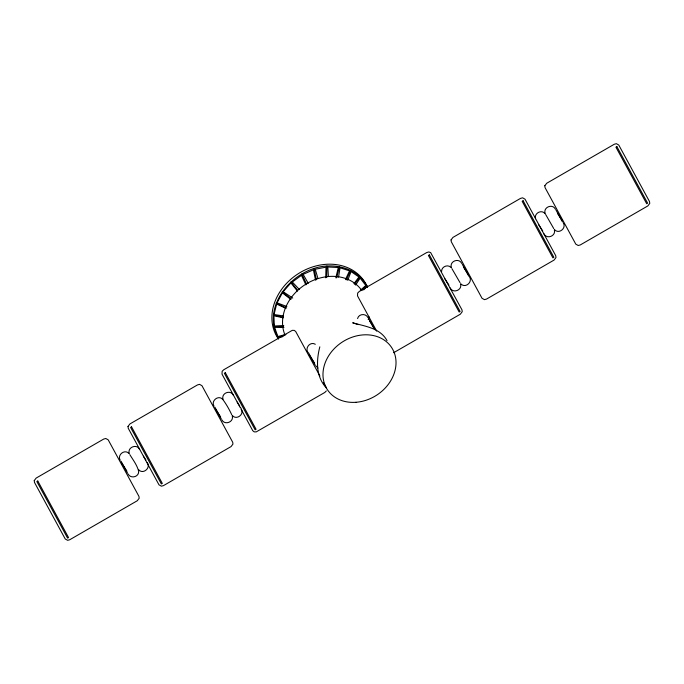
<?xml version="1.0" encoding="UTF-8"?>
<svg xmlns="http://www.w3.org/2000/svg" width="684" height="684" viewBox="0 0 684 684"><rect width="100%" height="100%" fill="white"/><g stroke="black" fill="none" stroke-linecap="round" stroke-linejoin="round"><path stroke-width="1.03" d="M325.746 277.781L325.986 267.153L315.247 269.239L317.872 278.251M326.653 277.601L326.918 266.025C343 264.947 360.793 272.078 367.607 287.451M231.688 414.615C229.2 409.297 226.216 404.03 222.685 399.294C218.393 394.634 210.706 400.892 213.998 406.082M441.59 271.531C441.3 266.76 447.746 263.921 451.012 267.453M553.775 228.627L545.644 214.451M319.821 346.822C316.222 360.759 315.811 376.551 326.251 387.794M338.537 277.123L340.059 267.812L349.541 270.864L345.514 279.371M335.818 277.824L338.306 267.504L327.841 267.008L328.371 276.421M336.699 277.866L339.418 266.623M278.662 338.811C260.065 306.466 293.282 267.675 326.918 266.025M368.214 319.573L368.941 316.615M347.694 280.312L351.072 271.591L358.92 276.994L353.927 283.672M357.578 318.556C358.715 313.691 365.846 313.187 367.949 317.564M346.198 279.876L350.747 270.266M355.62 285.125L360.117 278.106L365.803 285.476L360.331 290.349M354.449 284.313L360.126 276.721M326.345 390.923L324.806 392.462L256.209 431.903L254.166 431.852L252.755 430.681L241.161 409.365M363.649 289.93L366.581 286.895M361.443 290.409L366.923 285.527M393.651 352.705L460.315 314.212L462.222 311.716L461.991 309.861L430.663 252.61L428.842 251.968L426.773 252.524L359.194 291.538L357.655 293.077L357.518 295.89L376.67 331.116M285.946 334.425L277.858 336.519L274.549 327.183L283.971 327.294M277.422 337.212L283.689 336.015M278.422 337.537L282.526 336.75M283.783 325.507L274.318 326.02L273.933 315.769L283.236 317.829M273.677 326.636L283.279 326.747M283.33 315.923L274.053 314.529L276.61 304.055L285.245 308.065M273.241 315.025L283.518 317.308M358.296 324.601L352.679 322.797C365.051 326.353 380.244 328.029 387.033 340.641M286.853 306.535L277.071 302.832L282.398 292.855L290.7 299.327M315.315 344.274C310.288 341.154 304.628 347.985 308.022 352.551M276.139 303.166L286.63 308.039M292.726 298.053L283.167 291.735L290.905 282.928L297.446 291.119M554.647 229.773C558.939 234.432 566.626 228.165 563.334 222.984M460.888 283.911C465.522 288.81 473.2 281.697 469.309 276.516M317.915 368.001L315.615 365.641M128.917 453.432C124.625 448.772 116.938 455.04 120.23 460.221M282.167 291.863L291.247 298.934M299.455 289.589L292.333 282.013L301.439 275.353L305.893 284.886M545.114 213.716C541.625 209.022 533.794 213.382 535.538 218.794M451.876 268.59L460.024 282.637M232.218 415.35C236.211 420.677 244.71 414.401 241.247 408.964M129.789 454.578C133.064 459.913 137.151 465.197 138.672 471.327C139.014 477.124 130.499 479.065 128.088 473.926M138.45 469.489C142.776 475.089 151.309 467.933 147.214 462.495M290.922 281.885L297.591 290.238M555.476 209.278C552.698 203.37 543.156 207.064 545.08 213.28M543.942 233.791C546.721 239.708 556.263 236.014 554.339 229.798M461.717 263.425C458.938 257.517 449.397 261.202 451.32 267.418M450.175 287.938C452.953 293.846 462.495 290.161 460.571 283.937M233.389 395.267C230.611 389.358 221.069 393.043 222.993 399.268M221.855 419.779C224.634 425.687 234.176 422.002 232.252 415.786M139.621 449.414C136.851 443.497 127.309 447.191 129.233 453.406M557.734 213.69L561.795 219.923M538.641 224.711L542.711 230.944M463.461 267.051L468.036 274.07M444.874 278.858L448.943 285.091M369.693 321.198L371.215 323.532M309.296 354.996L314.383 362.794M237.168 402.012L239.708 405.911M215.537 409.135L220.616 416.932M143.401 456.151L145.94 460.05M121.769 463.282L126.856 471.079M308.287 283.381L303.14 274.361L313.409 269.829L315.538 280.183M556.024 210.091L562.487 221.967M462.264 264.229L468.72 276.105M368.496 318.376L371.267 323.464M373.575 327.704L371.728 324.31L375.02 329.611M308.612 352.953L315.067 364.828M319.924 376.063L295.736 331.569L294.325 330.389L292.282 330.346L223.685 369.787L222.146 371.327L222.009 374.139L240.152 407.51M323.455 382.553L326.482 388.11M214.844 407.1L221.308 418.976M121.085 461.238L127.54 473.114M240.46 407.313L240.982 408.357M301.815 273.925L306.663 284.322M314.093 268.513L316.41 279.799M285.083 335.263A44.588 36.714 -33.1 0 1 307.193 283.381A44.588 36.714 -33.1 0 1 361.836 290.572M278.431 338.956A51.71 42.579 -33.1 0 1 300.148 272.548A51.71 42.579 -33.1 0 1 367.128 286.57M34.243 480.57L34.482 482.425L65.228 538.966L67.622 540.317L69.7 539.761L137.27 500.748L139.185 498.251L138.946 496.396L108.209 439.855L105.806 438.504L103.729 439.051L36.158 478.073L34.243 480.57M128.011 426.431L128.25 428.278L158.987 484.828L161.39 486.179L163.467 485.623L231.038 446.601L232.945 444.104L232.714 442.257L201.968 385.708L199.574 384.357L197.496 384.912L129.926 423.935L128.011 426.431M451.055 239.896L451.286 241.743L482.032 298.292L484.426 299.643L486.504 299.088L554.074 260.065L555.989 257.569L555.75 255.722L525.013 199.172L522.61 197.821L520.533 198.377L452.962 237.399L451.055 239.896M544.815 185.749L545.054 187.604L575.791 244.145L578.194 245.496L580.271 244.949L647.842 205.927L649.757 203.43L649.518 201.575L618.772 145.034L616.378 143.683L614.3 144.238L546.73 183.252L544.815 185.749M429.355 254.901L428.415 255.474L459.161 312.015L460.093 311.451L429.355 254.901M523.115 200.763L522.183 201.327L552.92 257.868L553.86 257.304L523.115 200.763M616.882 146.615L615.942 147.188L646.688 203.729L647.628 203.165L616.882 146.615M225.335 372.737L224.369 373.267L255.115 429.808L256.072 429.278L225.335 372.737M131.567 426.884L130.601 427.414L161.347 483.956L162.313 483.426L131.567 426.884M37.8 481.023L36.842 481.553L67.588 538.094L68.545 537.564L37.8 481.023M355.971 402.286A38.415 31.635 -33.1 0 0 392.744 349.396A38.415 31.635 -33.1 0 0 329.773 354.098A38.415 31.635 -33.1 0 0 355.971 402.286"/></g></svg>
